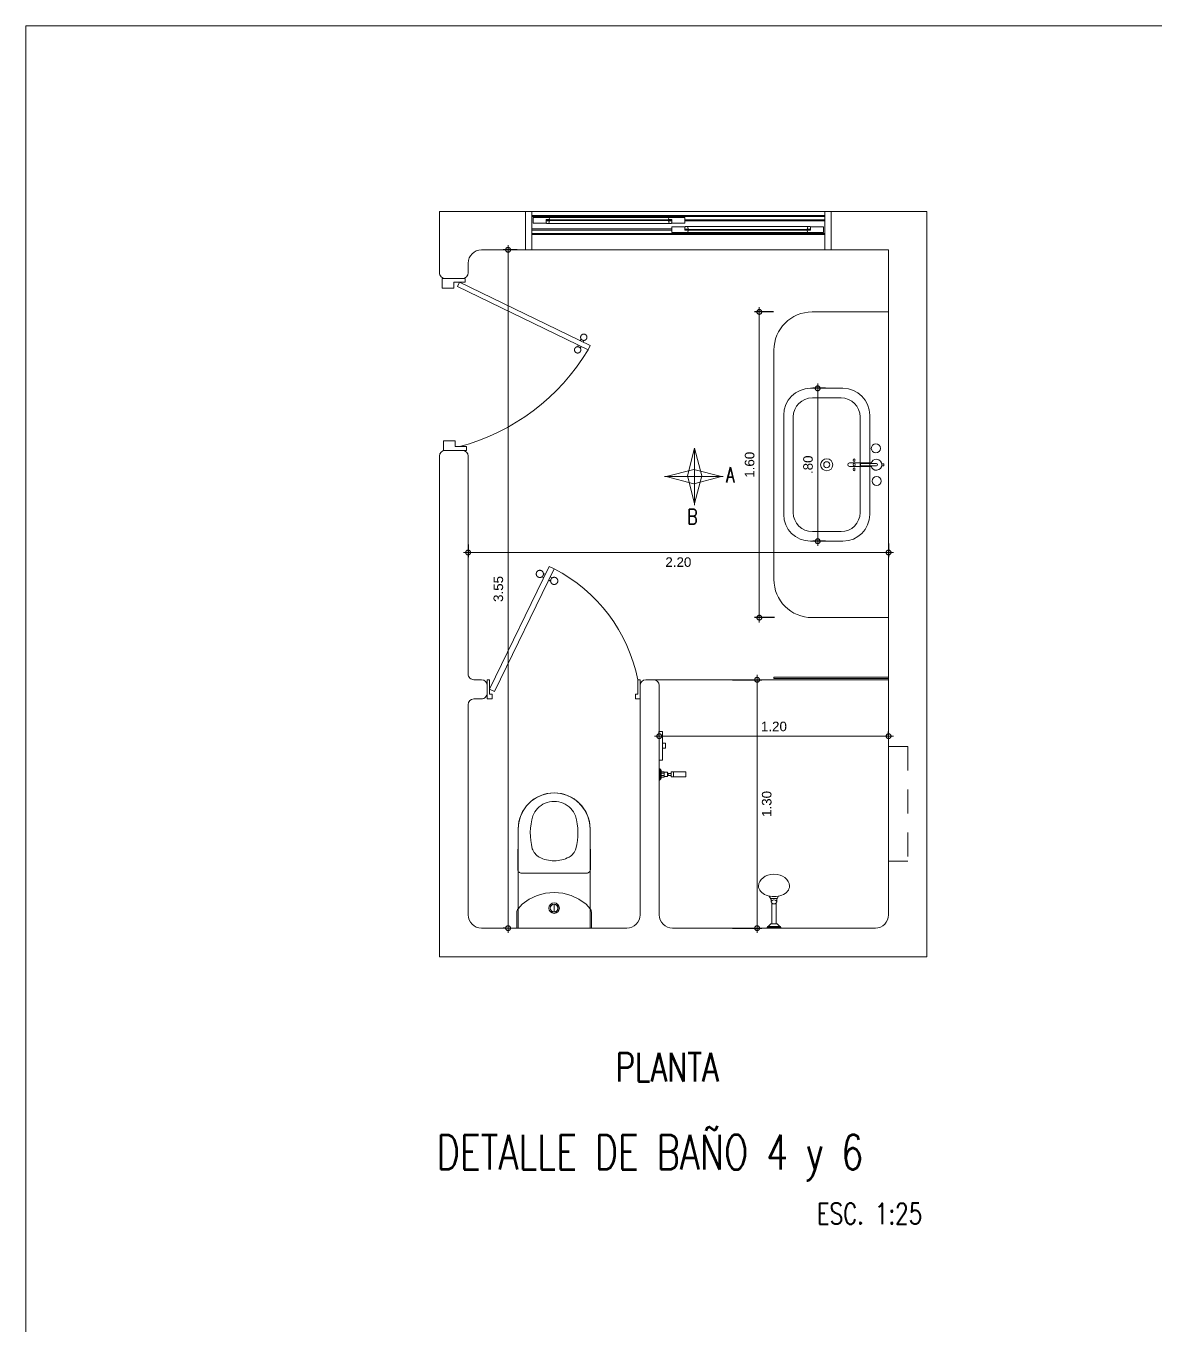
# Model space of a CAD drawing. Header units: metres. Extents: x 113 to 2416, y -346 to 476.
# Drawn here: x 306.9 to 312.8, y -159.71 to -152.91 of the extents above; entities that cross this region are included whole.
import ezdxf

# ---------------------------------------------------------------- set-up
doc = ezdxf.new("R2010")
doc.units = ezdxf.units.M
doc.header["$PDMODE"] = 34
for name, pattern in [('0', [0]), ('CONTINU', [0]), ('HIDDEN2', [0.1875, 0.125, -0.0625])]:
    doc.linetypes.add(name, pattern=pattern)
doc.layers.get('0').update_dxf_attribs({"color": 250, "linetype": '0', "lineweight": 20})
doc.layers.get('Defpoints').update_dxf_attribs({"color": 6})
for name, color, linetype, lineweight in [('A-DOOR', 35, 'Continuous', 5), ('A-WALL', 250, 'Continuous', 20), ('baños', 140, 'Continuous', 0), ('cristales', 131, 'Continuous', 0), ('DIMENSIONES', 5, 'Continuous', 5), ('muros bajitos', 252, 'Continuous', 5), ('textos', 7, 'Continuous', 0)]:
    doc.layers.add(name, color=color, linetype=linetype, lineweight=lineweight)
doc.styles.add('Arch-Dim', font='romans.shx', dxfattribs={"width": 0.75})
doc.styles.add('ESC25-2mm', font='arial.ttf', dxfattribs={"height": 0.05})
doc.styles.get("Standard").update_dxf_attribs({"font": 'arial.ttf', "height": 0.1875})
doc.dimstyles.new('DIMS25', dxfattribs={"dimtxt": 0.05, "dimasz": 0.05, "dimexe": 0.025, "dimexo": 0.025, "dimgap": 0.025, "dimtad": 2, "dimzin": 4, "dimdsep": 46, "dimtxsty": 'ESC25-2mm', "dimblk": 'DOTSMALL', "dimcen": 0.025, "dimdle": 0.025, "dimclrd": 256, "dimclre": 256, "dimclrt": 1, "dimadec": 0, "dimazin": 0, "dimtfac": 1, "dimtix": 1, "dimtmove": 2, "dimatfit": 3, "dimfxl": 1, "dimtolj": 1, "dimtzin": 0, "dimlwd": -1, "dimarcsym": 0})

# ---------------------------------------------------------------- blocks, each defined once
blk = doc.blocks.new('P90')
at = {"layer": 'A-DOOR'}
for p, q in [((-0.0476, -0.8576), (0.6364, -0.5264)), ((0.5843, -0.5517), (0.58, -0.5427)), ((0.5992, -0.5445), (0.5949, -0.5355)), ((0.6473, -0.5489), (0.6364, -0.5264)), ((-0.0368, -0.88), (0.6473, -0.5489)), ((0.5952, -0.5741), (0.5995, -0.5831)), ((0.6101, -0.5669), (0.6144, -0.5759)), ((-0.0368, -0.88), (-0.0476, -0.8576))]:
    blk.add_line(p, q, dxfattribs=at)
for points in [[(-0.06, -0.02), (-0.06, -0.05), (-0.12, -0.05), (-0.12, 0), (0, 0), (0, -0.02)], [(-0.0668, -0.88), (-0.0668, -0.85), (-0.1268, -0.85), (-0.1268, -0.9), (-0.0068, -0.9), (-0.0068, -0.88)]]:
    blk.add_lwpolyline(points, close=True, dxfattribs=at)
blk.add_arc((-0.3259, -1.105), 1.1228, 31.0139, 75.07969, dxfattribs=at)
for points in [[(0.5812, -0.5096), (0.5857, -0.5096), (0.5933, -0.5141), (0.5977, -0.5218), (0.5977, -0.5306), (0.5933, -0.5383), (0.5856, -0.5427), (0.5767, -0.5427), (0.5691, -0.5383), (0.5647, -0.5306), (0.5647, -0.5217), (0.5691, -0.514), (0.5768, -0.5096), (0.5812, -0.5096)], [(0.6133, -0.5758), (0.6177, -0.5758), (0.6254, -0.5803), (0.6298, -0.5879), (0.6298, -0.5968), (0.6253, -0.6045), (0.6176, -0.6089), (0.6088, -0.6089), (0.6011, -0.6044), (0.5967, -0.5967), (0.5967, -0.5879), (0.6011, -0.5802), (0.6088, -0.5758), (0.6133, -0.5758)]]:
    blk.add_open_spline(points, degree=2, dxfattribs=at)
blk = doc.blocks.new('A$C432191ae')
at = {"layer": 'A-DOOR'}
for p, q in [((0, 0.2), (1.6, 0.2)), ((0, 0.2), (0, 0)), ((0.034, 0), (0.034, 0.2)), ((0.034, 0.18), (1.566, 0.18)), ((0.04, 0.1675), (0.0415, 0.169)), ((0.04, 0.1405), (0.04, 0.1675)), ((0.0415, 0.139), (0.04, 0.1405)), ((0.0415, 0.169), (0.1221, 0.169)), ((0.1065, 0.139), (0.0415, 0.139)), ((0.108, 0.1405), (0.1065, 0.139)), ((0.1255, 0.158), (0.108, 0.158)), ((0.108, 0.158), (0.108, 0.1405)), ((0.108, 0.155), (0.113, 0.155)), ((0.108, 0.155), (0.113, 0.155)), ((0.113, 0.157), (0.119, 0.153)), ((0.113, 0.153), (0.119, 0.157)), ((0.7528, 0.138), (0.1212, 0.138)), ((0.1221, 0.169), (0.124, 0.1675)), ((0.1221, 0.169), (0.7519, 0.169)), ((0.124, 0.1675), (0.126, 0.1595)), ((0.126, 0.1585), (0.1255, 0.158)), ((0.126, 0.1595), (0.126, 0.1585)), ((0.75, 0.1675), (0.748, 0.1595)), ((0.748, 0.1595), (0.748, 0.1585)), ((0.748, 0.1585), (0.7485, 0.158)), ((0.7485, 0.158), (0.766, 0.158)), ((0.7519, 0.169), (0.75, 0.1675)), ((0.8325, 0.169), (0.7519, 0.169)), ((0.761, 0.157), (0.755, 0.153)), ((0.761, 0.153), (0.755, 0.157)), ((0.766, 0.155), (0.761, 0.155)), ((0.766, 0.155), (0.761, 0.155)), ((0.766, 0.158), (0.766, 0.1405)), ((0.766, 0.1405), (0.7675, 0.139)), ((0.7675, 0.139), (0.8325, 0.139)), ((0.834, 0.1675), (0.8325, 0.169)), ((0.834, 0.1405), (0.8325, 0.139)), ((0.834, 0.1405), (0.834, 0.1675)), ((1.566, 0), (1.566, 0.2)), ((1.6, 0.2), (1.6, 0)), ((0.034, 0.08), (1.566, 0.08)), ((0.7675, 0.121), (0.766, 0.1195)), ((0.766, 0.1195), (0.766, 0.0925)), ((0.766, 0.0925), (0.7675, 0.091)), ((0.8325, 0.121), (0.7675, 0.121)), ((0.7675, 0.091), (0.8481, 0.091)), ((0.834, 0.1195), (0.8325, 0.121)), ((0.834, 0.102), (0.834, 0.1195)), ((0.834, 0.105), (0.839, 0.105)), ((0.834, 0.105), (0.839, 0.105)), ((0.8515, 0.102), (0.834, 0.102)), ((0.839, 0.103), (0.845, 0.107)), ((0.839, 0.107), (0.845, 0.103)), ((0.8472, 0.122), (1.4788, 0.122)), ((0.8481, 0.091), (0.85, 0.0925)), ((1.4779, 0.091), (0.8481, 0.091)), ((0.85, 0.0925), (0.852, 0.1005)), ((0.852, 0.1015), (0.8515, 0.102)), ((0.852, 0.1005), (0.852, 0.1015)), ((1.474, 0.1015), (1.4745, 0.102)), ((1.474, 0.1005), (1.474, 0.1015)), ((1.476, 0.0925), (1.474, 0.1005)), ((1.4745, 0.102), (1.492, 0.102)), ((1.4779, 0.091), (1.476, 0.0925)), ((1.5585, 0.091), (1.4779, 0.091)), ((1.487, 0.103), (1.481, 0.107)), ((1.487, 0.107), (1.481, 0.103)), ((1.492, 0.105), (1.487, 0.105)), ((1.492, 0.105), (1.487, 0.105)), ((1.492, 0.1195), (1.4935, 0.121)), ((1.492, 0.102), (1.492, 0.1195)), ((1.4935, 0.121), (1.5585, 0.121)), ((1.5585, 0.121), (1.56, 0.1195)), ((1.56, 0.0925), (1.5585, 0.091)), ((1.56, 0.1195), (1.56, 0.0925)), ((0, 0), (1.6, 0))]:
    blk.add_line(p, q, dxfattribs=at)
at = {"layer": 'A-DOOR', "color": 8}
for p, q in [((0.034, 0.174), (1.566, 0.174)), ((1.566, 0.157), (0.834, 0.157)), ((1.566, 0.151), (0.834, 0.151)), ((0.766, 0.109), (0.034, 0.109)), ((0.766, 0.103), (0.034, 0.103)), ((0.034, 0.086), (1.566, 0.086))]:
    blk.add_line(p, q, dxfattribs=at)
at = {"layer": 'A-DOOR'}
for points in [[(0.108, 0.155), (0.113, 0.155), (0.113, 0.155), (0.108, 0.155)], [(0.113, 0.157), (0.119, 0.157), (0.119, 0.153), (0.113, 0.153)], [(0.113, 0.157), (0.761, 0.157), (0.761, 0.153), (0.113, 0.153)], [(0.1255, 0.158), (0.1135, 0.158), (0.1135, 0.157), (0.1255, 0.157)], [(0.1255, 0.153), (0.1135, 0.153), (0.1135, 0.152), (0.1255, 0.152)], [(0.119, 0.157), (0.124, 0.157), (0.124, 0.153), (0.119, 0.153)], [(0.7485, 0.158), (0.7605, 0.158), (0.7605, 0.157), (0.7485, 0.157)], [(0.7485, 0.153), (0.7605, 0.153), (0.7605, 0.152), (0.7485, 0.152)], [(0.755, 0.157), (0.75, 0.157), (0.75, 0.153), (0.755, 0.153)], [(0.761, 0.157), (0.755, 0.157), (0.755, 0.153), (0.761, 0.153)], [(0.766, 0.155), (0.761, 0.155), (0.761, 0.155), (0.766, 0.155)], [(0.834, 0.105), (0.839, 0.105), (0.839, 0.105), (0.834, 0.105)], [(1.487, 0.103), (0.839, 0.103), (0.839, 0.107), (1.487, 0.107)], [(0.839, 0.103), (0.845, 0.103), (0.845, 0.107), (0.839, 0.107)], [(0.8515, 0.107), (0.8395, 0.107), (0.8395, 0.108), (0.8515, 0.108)], [(0.8515, 0.102), (0.8395, 0.102), (0.8395, 0.103), (0.8515, 0.103)], [(0.845, 0.103), (0.85, 0.103), (0.85, 0.107), (0.845, 0.107)], [(1.4745, 0.107), (1.4865, 0.107), (1.4865, 0.108), (1.4745, 0.108)], [(1.4745, 0.102), (1.4865, 0.102), (1.4865, 0.103), (1.4745, 0.103)], [(1.481, 0.103), (1.476, 0.103), (1.476, 0.107), (1.481, 0.107)], [(1.487, 0.103), (1.481, 0.103), (1.481, 0.107), (1.487, 0.107)], [(1.492, 0.105), (1.487, 0.105), (1.487, 0.105), (1.492, 0.105)]]:
    blk.add_lwpolyline(points, close=True, dxfattribs=at)
for points in [[(0.1101, 0.1395, 0.341999), (0.1082, 0.141), (0.108, 0.1413), (0.108, 0.151), (0.109, 0.152), (0.126, 0.152), (0.126, 0.1515), (0.1227, 0.1391, -0.339454), (0.1212, 0.138), (0.1121, 0.138, -0.341999)], [(0.7639, 0.1395, -0.341999), (0.7658, 0.141), (0.766, 0.1413), (0.766, 0.151), (0.765, 0.152), (0.748, 0.152), (0.748, 0.1515), (0.7513, 0.1391, 0.339454), (0.7528, 0.138), (0.7619, 0.138, 0.341999)], [(0.8361, 0.1205, -0.341999), (0.8342, 0.119), (0.834, 0.1187), (0.834, 0.109), (0.835, 0.108), (0.852, 0.108), (0.852, 0.1085), (0.8487, 0.1209, 0.339454), (0.8472, 0.122), (0.8381, 0.122, 0.341999)], [(1.4899, 0.1205, 0.341999), (1.4918, 0.119), (1.492, 0.1187), (1.492, 0.109), (1.491, 0.108), (1.474, 0.108), (1.474, 0.1085), (1.4773, 0.1209, -0.339454), (1.4788, 0.122), (1.4879, 0.122, -0.341999)]]:
    blk.add_lwpolyline(points, format="xyb", close=True, dxfattribs=at)
at = {"layer": 'A-DOOR', "color": 7}
for points in [[(0.113, 0.153), (0.761, 0.153), (0.761, 0.157), (0.113, 0.157)], [(1.487, 0.107), (0.839, 0.107), (0.839, 0.103), (1.487, 0.103)]]:
    blk.add_lwpolyline(points, close=True, dxfattribs=at)
at = {"layer": 'cristales', "const_width": 0.004}
for points in [[(0.124, 0.155), (0.75, 0.155)], [(1.476, 0.105), (0.85, 0.105)]]:
    blk.add_lwpolyline(points, dxfattribs=at)
blk = doc.blocks.new('A$C3685e79b')
at = {"layer": 'A-DOOR'}
for p, q in [((0.0125, 0.05), (0.3248, 0.6926)), ((0.038, 0.0376), (0.3503, 0.6802)), ((0.3248, 0.6926), (0.3503, 0.6802)), ((0.296, 0.6333), (0.2858, 0.6383)), ((0.3042, 0.6503), (0.294, 0.6552)), ((0.3215, 0.621), (0.3317, 0.616)), ((0.3297, 0.6379), (0.3399, 0.6329)), ((0.038, 0.0376), (0.0125, 0.05))]:
    blk.add_line(p, q, dxfattribs=at)
for points in [[(0, 0), (0.025, 0), (0.025, 0.025), (0.0125, 0.025), (0.0125, 0.1), (0, 0.1), (0, 0)], [(0.8, 0), (0.775, 0), (0.775, 0.025), (0.7875, 0.025), (0.7875, 0.1), (0.8, 0.1), (0.8, 0)]]:
    blk.add_lwpolyline(points, dxfattribs=at)
blk.add_arc((-0.0309, -0.0619), 0.8343, 11.1901, 62.81264, dxfattribs=at)
for points in [[(0.294, 0.6539), (0.294, 0.659), (0.289, 0.6677), (0.2802, 0.6727), (0.2702, 0.6727), (0.2614, 0.6677), (0.2564, 0.6589), (0.2564, 0.6489), (0.2614, 0.6401), (0.2702, 0.6351), (0.2803, 0.6351), (0.289, 0.6401), (0.294, 0.6489), (0.294, 0.6539)], [(0.3693, 0.6173), (0.3693, 0.6224), (0.3642, 0.6311), (0.3555, 0.6361), (0.3454, 0.6361), (0.3367, 0.6311), (0.3316, 0.6224), (0.3317, 0.6123), (0.3367, 0.6035), (0.3454, 0.5985), (0.3555, 0.5985), (0.3643, 0.6036), (0.3693, 0.6123), (0.3693, 0.6173)]]:
    blk.add_open_spline(points, degree=2, dxfattribs=at)
blk = doc.blocks.new('Caroma_ToiletSuites')
at = {"layer": 'baños'}
for p, q in [((-94, 682.8), (-120.8, 664)), ((-64.3, 696.7), (-94, 682.8)), ((-32.6, 705.1), (-64.3, 696.7)), ((0, 708), (-32.6, 705.1)), ((32.6, 705.1), (0, 708)), ((64.3, 696.7), (32.6, 705.1)), ((94, 682.8), (64.3, 696.7)), ((120.8, 664), (94, 682.8)), ((-162.8, 614), (-176.7, 584.3)), ((-144, 640.8), (-162.8, 614)), ((-120.8, 664), (-144, 640.8)), ((144, 640.8), (120.8, 664)), ((162.8, 614), (144, 640.8)), ((176.7, 584.3), (162.8, 614)), ((-185.1, 552.6), (-188, 520)), ((-176.7, 584.3), (-185.1, 552.6)), ((185.1, 552.6), (176.7, 584.3)), ((188, 520), (185.1, 552.6)), ((-188, 520), (-190.5, 308)), ((-188, 0), (-188, 520)), ((188, 520), (188, 0)), ((190.5, 308), (188, 520)), ((-190.5, 308), (-190.2, 304.5)), ((-190.2, 304.5), (-189.3, 301.2)), ((-189.3, 301.2), (-187.8, 298)), ((-187.8, 298), (-185.8, 295.1)), ((-185.8, 295.1), (-183.4, 292.7)), ((-183.4, 292.7), (-180.5, 290.7)), ((-180.5, 290.7), (-177.3, 289.2)), ((-177.3, 289.2), (-174, 288.3)), ((-174, 288.3), (-170.5, 288)), ((-170.5, 288), (170.5, 288)), ((170.5, 288), (174, 288.3)), ((174, 288.3), (177.3, 289.2)), ((177.3, 289.2), (180.5, 290.7)), ((180.5, 290.7), (183.4, 292.7)), ((183.4, 292.7), (185.8, 295.1)), ((185.8, 295.1), (187.8, 298)), ((187.8, 298), (189.3, 301.2)), ((189.3, 301.2), (190.2, 304.5)), ((190.2, 304.5), (190.5, 308)), ((-130, 152.2), (-167.1, 126.2)), ((-88.9, 171.3), (-130, 152.2)), ((-45.1, 183.1), (-88.9, 171.3)), ((0, 187), (-45.1, 183.1)), ((45.1, 183.1), (0, 187)), ((88.9, 171.3), (45.1, 183.1)), ((130, 152.2), (88.9, 171.3)), ((167.1, 126.2), (130, 152.2)), ((-194.6, 88.2), (-195, 83.5)), ((-195, 83.5), (-195, 0)), ((-193.4, 92.7), (-194.6, 88.2)), ((-191.4, 97), (-193.4, 92.7)), ((-188.7, 100.9), (-191.4, 97)), ((-167.1, 126.2), (-188.7, 100.9)), ((0, 85), (0, 125)), ((188.7, 100.9), (167.1, 126.2)), ((191.4, 97), (188.7, 100.9)), ((193.4, 92.7), (191.4, 97)), ((194.6, 88.2), (193.4, 92.7)), ((195, 83.5), (194.6, 88.2)), ((195, 0), (195, 83.5)), ((-195, 0), (195, 0)), ((188, 0), (-188, 0))]:
    blk.add_line(p, q, dxfattribs=at)
for centre, radius, start, end in [((0, 520), 188, 0, 180), ((-18.8, 556.1), 97.6, 134.33725, 160.9897), ((-2.7, 547.4), 115.2, 88.65652, 137.04039), ((2.7, 547.4), 115.2, 42.9609, 91.34146), ((18.8, 556.1), 97.6, 19.00998, 45.66427), ((183, 496.7), 307.9, 162.77131, 195.21432), ((-183, 496.7), 307.9, 344.7852, 17.22859), ((-36.1, 442.4), 82.4, 198.76304, 239.35819), ((36.1, 442.4), 82.4, 300.64117, 341.23514), ((2.9, 529.9), 177.9, 242.91598, 269.06591), ((-2.9, 529.9), 177.9, 270.93391, 297.08355), ((0, 105), 27.5, 0, 180), ((0, 105), 27.5, 180, 0), ((0, 105), 21, 0, 180), ((0, 105), 21, 180, 0), ((0, 105), 20, 0, 180), ((0, 105), 20, 180, 0)]:
    blk.add_arc(centre, radius, start, end, dxfattribs=at)
blk = doc.blocks.new('_DotSmall')
at = {"color": 0, "linetype": 'ByBlock', "lineweight": 13, "const_width": 0.5}
blk.add_lwpolyline([(-0.0625, 0, 1), (0.0625, 0, 1)], format="xyb", close=True, dxfattribs=at)
blk = doc.blocks.new('*D412')
at = {"layer": 'Defpoints', "color": 0, "transparency": 16777216}
for p in [(309.4906, -154.0811), (309.4187, -157.6311), (309.4272, -157.6311)]:
    blk.add_point(p, dxfattribs=at)
at = {"layer": 'DIMENSIONES', "lineweight": -2, "transparency": 16777216}
for p, q in [((309.4656, -154.0811), (309.3937, -154.0811)), ((309.4022, -157.6311), (309.3937, -157.6311))]:
    blk.add_line(p, q, dxfattribs=at)
at = {"layer": 'DIMENSIONES', "transparency": 16777216}
blk.add_line((309.4187, -154.0561), (309.4187, -157.6561), dxfattribs=at)
at = {"layer": 'DIMENSIONES', "transparency": 16777216, "xscale": 0.05, "yscale": 0.05, "zscale": 0.05}
for p, rotation in [((309.4187, -154.0811), 90), ((309.4187, -157.6311), 270)]:
    blk.add_blockref('_DotSmall', p, dxfattribs=dict(at, rotation=rotation))
at = {"layer": 'DIMENSIONES', "color": 5, "lineweight": 13, "transparency": 16777216, "insert": (309.3681, -155.8561), "char_height": 0.05, "attachment_point": 5, "rotation": 90, "style": 'ESC25-2mm'}
blk.add_mtext('\\A1;3.55', dxfattribs=at)
blk = doc.blocks.new('*D413')
at = {"layer": 'Defpoints', "color": 0, "transparency": 16777216}
for p in [(310.5689, -156.3311), (310.5689, -157.6311), (310.7218, -157.6311)]:
    blk.add_point(p, dxfattribs=at)
at = {"layer": 'DIMENSIONES', "lineweight": -2, "transparency": 16777216}
for p, q in [((310.5939, -156.3311), (310.7468, -156.3311)), ((310.5939, -157.6311), (310.7468, -157.6311))]:
    blk.add_line(p, q, dxfattribs=at)
at = {"layer": 'DIMENSIONES', "transparency": 16777216}
blk.add_line((310.7218, -156.3061), (310.7218, -157.6561), dxfattribs=at)
at = {"layer": 'DIMENSIONES', "transparency": 16777216, "xscale": 0.05, "yscale": 0.05, "zscale": 0.05}
for p, rotation in [((310.7218, -156.3311), 90), ((310.7218, -157.6311), 270)]:
    blk.add_blockref('_DotSmall', p, dxfattribs=dict(at, rotation=rotation))
at = {"layer": 'DIMENSIONES', "color": 5, "lineweight": 13, "transparency": 16777216, "insert": (310.7723, -156.9811), "char_height": 0.05, "attachment_point": 5, "rotation": 90, "style": 'ESC25-2mm'}
blk.add_mtext('\\A1;1.30', dxfattribs=at)
blk = doc.blocks.new('*D414')
at = {"layer": 'Defpoints', "color": 0, "transparency": 16777216}
for p in [(311.4098, -156.6265), (310.2098, -156.6532), (311.4098, -156.6532)]:
    blk.add_point(p, dxfattribs=at)
at = {"layer": 'DIMENSIONES', "transparency": 16777216}
blk.add_line((310.1848, -156.6265), (311.4348, -156.6265), dxfattribs=at)
at = {"layer": 'DIMENSIONES', "lineweight": -2, "transparency": 16777216}
for p, q in [((310.2098, -156.6282), (310.2098, -156.6015)), ((311.4098, -156.6282), (311.4098, -156.6015))]:
    blk.add_line(p, q, dxfattribs=at)
at = {"layer": 'DIMENSIONES', "transparency": 16777216, "xscale": 0.05, "yscale": 0.05, "zscale": 0.05, "rotation": 180}
blk.add_blockref('_DotSmall', (310.2098, -156.6265), dxfattribs=at)
at = {"layer": 'DIMENSIONES', "transparency": 16777216, "xscale": 0.05, "yscale": 0.05, "zscale": 0.05}
blk.add_blockref('_DotSmall', (311.4098, -156.6265), dxfattribs=at)
at = {"layer": 'DIMENSIONES', "color": 5, "lineweight": 13, "transparency": 16777216, "insert": (310.8098, -156.5759), "char_height": 0.05, "attachment_point": 5, "style": 'ESC25-2mm'}
blk.add_mtext('\\A1;1.20', dxfattribs=at)
blk = doc.blocks.new('*D415')
at = {"layer": 'Defpoints', "color": 0, "transparency": 16777216}
for p in [(309.2098, -155.5977), (311.4098, -155.5928), (311.4098, -155.6653)]:
    blk.add_point(p, dxfattribs=at)
at = {"layer": 'DIMENSIONES', "transparency": 16777216}
blk.add_line((309.1848, -155.6653), (311.4348, -155.6653), dxfattribs=at)
at = {"layer": 'DIMENSIONES', "lineweight": -2, "transparency": 16777216}
for p, q in [((309.2098, -155.6227), (309.2098, -155.6903)), ((311.4098, -155.6178), (311.4098, -155.6903))]:
    blk.add_line(p, q, dxfattribs=at)
at = {"layer": 'DIMENSIONES', "transparency": 16777216, "xscale": 0.05, "yscale": 0.05, "zscale": 0.05, "rotation": 180}
blk.add_blockref('_DotSmall', (309.2098, -155.6653), dxfattribs=at)
at = {"layer": 'DIMENSIONES', "transparency": 16777216, "xscale": 0.05, "yscale": 0.05, "zscale": 0.05}
blk.add_blockref('_DotSmall', (311.4098, -155.6653), dxfattribs=at)
at = {"layer": 'DIMENSIONES', "color": 5, "lineweight": 13, "transparency": 16777216, "insert": (310.3098, -155.7158), "char_height": 0.05, "attachment_point": 5, "style": 'ESC25-2mm'}
blk.add_mtext('\\A1;2.20', dxfattribs=at)
blk = doc.blocks.new('A$C0ed3e1a4')
at = {"layer": 'baños'}
for p, q in [((0.0645, 0.0432), (0.0645, 0.0157)), ((0.0941, 0.0346), (0.0772, 0.0346)), ((0.0941, 0.0243), (0.0772, 0.0243)), ((0.0968, 0.0175), (0.0968, 0.0413)), ((0.0968, 0.0413), (0.1137, 0.0413)), ((0.0968, 0.0175), (0.1137, 0.0175)), ((0.1137, 0.0413), (0.1137, 0.0294)), ((0.1137, 0.0354), (0.1294, 0.0354)), ((0.1137, 0.0175), (0.1137, 0.0294)), ((0.1137, 0.0235), (0.1294, 0.0235)), ((0.1294, 0.0435), (0.1148, 0.0435)), ((0.1294, 0.0154), (0.1148, 0.0154)), ((0.1294, 0.051), (0.1294, 0.0295)), ((0.1294, 0.008), (0.1294, 0.0295)), ((0.1356, 0.0022), (0.1356, 0.0568)), ((0.1396, 0.059), (0.1368, 0.059)), ((0.1396, 0), (0.1368, 0)), ((0.1396, 0.059), (0.1396, 0))]:
    blk.add_line(p, q, dxfattribs=at)
blk.add_lwpolyline([(0.0772, 0.0432), (0, 0.0432), (0, 0.0157), (0.0772, 0.0157)], close=True, dxfattribs=at)
for centre, radius, start, end in [((0.1027, 0.0294), 0.01, 125.7762, 234.2238), ((0.1193, 0.0397), 0.00586, 140.07929, 164.09241), ((0.1193, 0.0191), 0.00586, 195.90759, 219.92071), ((0.1416, 0.0445), 0.0138, 115.78965, 151.65642), ((0.1416, 0.0145), 0.0138, 208.34358, 244.21035), ((0.138, 0.0569), 0.00241, 117.91788, 181.97177), ((0.138, 0.0021), 0.00241, 178.02823, 242.08212)]:
    blk.add_arc(centre, radius, start, end, dxfattribs=at)
blk = doc.blocks.new('*D420')
at = {"layer": 'Defpoints', "color": 0, "transparency": 16777216}
for p in [(310.8327, -154.4061), (310.7334, -156.0061), (310.8372, -156.0061, 0)]:
    blk.add_point(p, dxfattribs=at)
at = {"layer": 'DIMENSIONES', "transparency": 16777216}
blk.add_line((310.7334, -154.3811), (310.7334, -156.0311), dxfattribs=at)
at = {"layer": 'DIMENSIONES', "lineweight": -2, "transparency": 16777216}
for p, q in [((310.8077, -154.4061), (310.7084, -154.4061)), ((310.8122, -156.0061), (310.7084, -156.0061))]:
    blk.add_line(p, q, dxfattribs=at)
at = {"layer": 'DIMENSIONES', "transparency": 16777216, "xscale": 0.05, "yscale": 0.05, "zscale": 0.05}
for p, rotation in [((310.7334, -154.4061), 90), ((310.7334, -156.0061), 270)]:
    blk.add_blockref('_DotSmall', p, dxfattribs=dict(at, rotation=rotation))
at = {"layer": 'DIMENSIONES', "color": 5, "lineweight": 13, "transparency": 16777216, "insert": (310.6828, -155.2061), "char_height": 0.05, "attachment_point": 5, "rotation": 90, "style": 'ESC25-2mm'}
blk.add_mtext('\\A1;1.60', dxfattribs=at)
blk = doc.blocks.new('*D421')
at = {"layer": 'Defpoints', "color": 0, "transparency": 16777216}
for p in [(311.1051, -154.8061), (311.0388, -155.6061), (311.1051, -155.6061)]:
    blk.add_point(p, dxfattribs=at)
at = {"layer": 'DIMENSIONES', "transparency": 16777216}
blk.add_line((311.0388, -154.7811), (311.0388, -155.6311), dxfattribs=at)
at = {"layer": 'DIMENSIONES', "lineweight": -2, "transparency": 16777216}
for p, q in [((311.0801, -154.8061), (311.0138, -154.8061)), ((311.0801, -155.6061), (311.0138, -155.6061))]:
    blk.add_line(p, q, dxfattribs=at)
at = {"layer": 'DIMENSIONES', "transparency": 16777216, "xscale": 0.05, "yscale": 0.05, "zscale": 0.05}
for p, rotation in [((311.0388, -154.8061), 90), ((311.0388, -155.6061), 270)]:
    blk.add_blockref('_DotSmall', p, dxfattribs=dict(at, rotation=rotation))
at = {"layer": 'DIMENSIONES', "color": 5, "lineweight": 13, "transparency": 16777216, "insert": (310.9883, -155.2061), "char_height": 0.05, "attachment_point": 5, "rotation": 90, "style": 'ESC25-2mm'}
blk.add_mtext('\\A1;.80', dxfattribs=at)
blk = doc.blocks.new('A$C013342c3')
at = {"layer": 'baños', "linetype": 'Continuous'}
for p, q in [((0.1327, 0.0959, -0.0887), (0.1145, 0.106, -0.1376)), ((0.1447, 0.0959, -0.0497), (0.127, 0.0959, -0.0497)), ((0.127, 0.0959, -0.0497), (0.127, 0.0667, -0.0497)), ((0.2591, 0.0932, -0.0114), (0.1506, 0.0931, -0.0549)), ((0.2591, 0.0693, -0.0114), (0.1506, 0.0694, -0.0549)), ((0.2592, 0.0984, -1.0732), (0.2591, 0.0932, -0.0114)), ((0.2591, 0.0932, -0.0114), (0.2591, 0.0693, -0.0113)), ((0.2592, 0.0642, -1.0732), (0.2591, 0.0693, -0.0114)), ((0.2731, 0.1112), (0.2592, 0.0984, -1.0732)), ((0.2775, 0.1152), (0.2731, 0.1152)), ((0.2731, 0.1152), (0.2731, 0.1112)), ((0.2731, 0.0513), (0.2731, 0.1112)), ((0.2821, 0.1176), (0.2775, 0.1176)), ((0.2775, 0.1176), (0.2775, 0.1152)), ((0.2775, 0.1152), (0.2775, 0.0473)), ((0.2821, 0.1163), (0.2821, 0.1176)), ((0.2821, 0.0462), (0.2821, 0.1163)), ((0.1305, 0.0667, -0.0849), (0.1145, 0.0578, -0.1376)), ((0.127, 0.0667, -0.0497), (0.1446, 0.0667, -0.0497)), ((0.2731, 0.0513), (0.2592, 0.0642, -1.0732)), ((0.2731, 0.0473), (0.2731, 0.0513)), ((0.2775, 0.0473), (0.2731, 0.0473)), ((0.2775, 0.0449), (0.2775, 0.0473)), ((0.2821, 0.0449), (0.2775, 0.0449)), ((0.2821, 0.0462), (0.2821, 0.0449))]:
    blk.add_line(p, q, dxfattribs=at)
for ratio, start_param, end_param in [(0.757088, 3.141593, 6.283185), (0.681889, 0, 3.141593)]:
    blk.add_ellipse((0.0615, 0.0812, -0.1376), major_axis=(-0.0002, -0.0812), ratio=ratio, start_param=start_param, end_param=end_param, dxfattribs=at)
blk.add_ellipse((0.1447, 0.0813, -0.0497), major_axis=(0, -0.0146), ratio=0.718224, dxfattribs=at)
blk = doc.blocks.new('A$C160d384d')
at = {"layer": 'baños'}
for p, q in [((0.2143, 0.8), (0.3843, 0.8)), ((0.2243, 0.75), (0.3743, 0.75)), ((0.0743, 0.14), (0.0743, 0.66)), ((0.1243, 0.15), (0.1243, 0.65)), ((0.4743, 0.65), (0.4743, 0.15)), ((0.5243, 0.66), (0.5243, 0.14)), ((0.3843, 0), (0.2143, 0)), ((0.3743, 0.05), (0.2243, 0.05))]:
    blk.add_line(p, q, dxfattribs=at)
at = {"layer": 'baños', "linetype": 'Continuous'}
for p, q in [((0.0661, 0.4101, 0), (0.1804, 0.4101, 0)), ((0.0005, 0.405, 0), (0, 0.4043, 0)), ((0, 0.4043, 0), (0, 0.3957, 0)), ((0, 0.3957, 0), (0.0005, 0.395, 0)), ((0.0114, 0.405, 0), (0.0005, 0.405, 0)), ((0.0005, 0.395, 0), (0.0114, 0.395, 0)), ((0.0395, 0.4062, 0), (0.0395, 0.4062, 0)), ((0.0395, 0.4062, 0), (0.1223, 0.4062, 0.0004)), ((0.0395, 0.3939, 0), (0.0395, 0.3939, 0)), ((0.1804, 0.39, 0), (0.0661, 0.39, 0)), ((0.1223, 0.4062, 0.0004), (0.1223, 0.3939, 0.0004))]:
    blk.add_line(p, q, dxfattribs=at)
at = {"layer": 'baños', "linetype": 'Continuous', "extrusion": (1.31781e-06, -1, -8.43443e-26)}
for p, q in [((0.1223, 0.3939, 0.0004), (0.0395, 0.3939, 0)), ((0.0395, 0.3939, 0), (0.1223, 0.3939, 0.0004))]:
    blk.add_line(p, q, dxfattribs=at)
at = {"layer": 'baños', "linetype": 'Continuous'}
for centre, radius in [((0.0422, 0.4857), 0.0237), ((0.2993, 0.4), 0.0317), ((0.2993, 0.4), 0.0159), ((0.0384, 0.3146), 0.0237)]:
    blk.add_circle(centre, radius, dxfattribs=at)
at = {"layer": 'baños'}
for centre, radius, start, end in [((0.2143, 0.66), 0.14, 90, 180), ((0.2243, 0.65), 0.1, 90, 180), ((0.3743, 0.65), 0.1, 0, 90), ((0.3843, 0.66), 0.14, 0, 90), ((0.2143, 0.14), 0.14, 180, 270), ((0.2243, 0.15), 0.1, 180, 270), ((0.3743, 0.15), 0.1, 270, 360), ((0.3843, 0.14), 0.14, 270, 0)]:
    blk.add_arc(centre, radius, start, end, dxfattribs=at)
at = {"layer": 'baños', "linetype": 'Continuous'}
for centre, radius, start, end in [((0.0395, 0.4), 0.0285, 12.564, 347.43156), ((0.1786, 0.4001, 0), 0.0101, 359.56446, 79.38936), ((0.0398, 0.3997, 0), 0.00653, 92.87142, 177.12872), ((0.0398, 0.4004, 0), 0.00653, 182.87143, 267.12873), ((0.1786, 0.4, 0), 0.0101, 280.61079, 0.43569)]:
    blk.add_arc(centre, radius, start, end, dxfattribs=at)
at = {"layer": 'baños', "linetype": 'Continuous', "extrusion": (3.61622e-27, 8.43443e-26, -1)}
for centre, major_axis, ratio in [((0.1558, 0.4), (0, -0.0085), 0.599546), ((0.1557, 0.424), (0.00005, -0.0075), 0.581577), ((0.1558, 0.376), (0.00005, -0.0075), 0.581577)]:
    blk.add_ellipse(centre, major_axis=major_axis, ratio=ratio, dxfattribs=at)
at = {"layer": 'baños', "linetype": 'Continuous', "flags": 8}
for tag, p in [('TRADENAME', (0.1887, 0.4, 0)), ('MODELNUMBER', (0.1887, 0.4, 0)), ('MATERIAL', (0.1888, 0.4, 0)), ('PRODUCT', (0.1888, 0.4, 0))]:
    blk.add_attdef(tag, p, '', height=0.0000254, rotation=270.00008, dxfattribs=at)
at = {"layer": 'baños', "linetype": 'Continuous'}
for tag, p in [('MATERIAL', (0.299, 0.3999)), ('PRODUCT', (0.299, 0.3999)), ('TRADENAME', (0.2991, 0.3999)), ('MODELNUMBER', (0.2991, 0.3999))]:
    blk.add_attdef(tag, p, '', height=0.0000254, rotation=90.00008, dxfattribs=at)

msp = doc.modelspace()

# ---------------------------------------------------------------- linework, layer by layer
at = {"layer": 'A-WALL'}
for p, q in [((309.5098, -154.0811), (309.5098, -153.8811)), ((311.1098, -154.0811), (311.1098, -153.8811)), ((311.1104, -153.8811), (311.6098, -153.8811)), ((311.6098, -153.8811), (311.6098, -157.7811)), ((309.2798, -154.0811), (309.5104, -154.0811)), ((311.1098, -154.0811), (311.4092, -154.0811)), ((311.4098, -154.0811), (311.4098, -156.5011)), ((309.2098, -154.1511), (309.2098, -154.2011)), ((309.1798, -155.1311), (309.0898, -155.1311)), ((309.0598, -157.7811), (309.0598, -155.1611)), ((309.2098, -155.1611), (309.2098, -156.3008)), ((309.2798, -156.3311), (309.2401, -156.3311)), ((310.1798, -156.3311), (310.1398, -156.3311)), ((309.3098, -156.3609), (309.3098, -156.4009)), ((310.1098, -156.3611), (310.1098, -157.5611)), ((310.2098, -156.3611), (310.2098, -157.5611)), ((309.2098, -156.4608), (309.2098, -157.5611)), ((309.2798, -156.4311), (309.2396, -156.4311)), ((311.4098, -156.5011), (311.4098, -157.5611)), ((310.0398, -157.6311), (309.2798, -157.6311)), ((311.3404, -157.6311), (310.2798, -157.6311)), ((309.0598, -157.7811), (311.6098, -157.7811))]:
    msp.add_line(p, q, dxfattribs=at)
at = {"layer": 'A-WALL', "linetype": 'HIDDEN2'}
for p, q in [((311.5098, -156.6811), (311.4098, -156.6811)), ((311.5098, -156.6811), (311.5098, -157.2811)), ((311.5098, -157.2811), (311.4098, -157.2811))]:
    msp.add_line(p, q, dxfattribs=at)
at = {"layer": 'A-WALL'}
msp.add_lwpolyline([(309.1798, -154.2311), (309.0898, -154.2311, -0.414214), (309.0598, -154.2011), (309.0598, -153.8811), (309.5104, -153.8811)], format="xyb", dxfattribs=at)
for centre, radius, start, end in [((309.2798, -154.1511), 0.07, 90, 180), ((309.1798, -154.2011), 0.03, 270, 0), ((309.0898, -155.1611), 0.03, 90, 180), ((309.1798, -155.1611), 0.03, 0, 90), ((309.2396, -156.3014), 0.0297, 179.77165, 271.0975), ((309.2798, -156.3611), 0.03, 0.39954, 89.99914), ((310.1398, -156.3611), 0.03, 90, 180), ((310.1798, -156.3611), 0.03, 0, 90), ((309.2798, -156.4011), 0.03, 270.00087, 0.39532), ((309.2405, -156.4618), 0.0307, 91.78749, 179.48385), ((309.2798, -157.5611), 0.07, 180, 270), ((310.0398, -157.5611), 0.07, 270, 0), ((310.2798, -157.5611), 0.07, 180, 270), ((311.3398, -157.5611), 0.07, 270, 360)]:
    msp.add_arc(centre, radius, start, end, dxfattribs=at)
at = {"layer": 'baños'}
for p, q in [((311.0098, -154.4061, 0), (311.4098, -154.4061, 0)), ((310.8098, -154.6061, 0), (310.8098, -155.8061, 0)), ((311.0098, -156.0061, 0), (311.4098, -156.0061, 0)), ((310.1798, -156.3311), (311.4098, -156.3311))]:
    msp.add_line(p, q, dxfattribs=at)
for points in [[(311.4098, -156.317), (310.8098, -156.317), (310.8098, -156.3248), (311.4098, -156.3248)], [(310.2098, -156.7514), (310.2272, -156.7514), (310.2272, -156.6014), (310.2098, -156.6014)], [(310.2272, -156.6898), (310.243, -156.6898), (310.243, -156.663), (310.2272, -156.663)]]:
    msp.add_lwpolyline(points, close=True, dxfattribs=at)
for centre, start, end in [((311.0098, -154.6061, 0), 90, 180), ((311.0098, -155.8061, 0), 180, 270)]:
    msp.add_arc(centre, 0.2, start, end, dxfattribs=at)
at = {"layer": 'Defpoints', "lineweight": 13}
msp.add_lwpolyline([(306.8964, -152.9098), (325.6624, -152.9098), (325.6624, -166.5062), (306.8964, -166.5062)], close=True, dxfattribs=at)
at = {"layer": 'muros bajitos'}
msp.add_line((309.2121, -153.8811), (311.1621, -153.8811), dxfattribs=at)
at = {"layer": 'textos', "lineweight": 13}
for p, q in [((310.3946, -155.1188), (310.3574, -155.2637)), ((310.3946, -155.1188), (310.3574, -155.2637)), ((310.3946, -155.1188), (310.4318, -155.2637)), ((310.3946, -155.1188), (310.3946, -155.4174)), ((310.3946, -155.1188), (310.4318, -155.2637)), ((310.535, -155.2681), (310.2364, -155.2681)), ((310.2453, -155.2681), (310.3902, -155.2309)), ((310.2453, -155.2681), (310.3902, -155.2309)), ((310.2453, -155.2681), (310.3902, -155.3053)), ((310.2453, -155.2681), (310.5439, -155.2681)), ((310.2453, -155.2681), (310.3902, -155.3053)), ((310.3946, -155.4085), (310.3574, -155.2637)), ((310.3946, -155.4085), (310.3574, -155.2637)), ((310.535, -155.2681), (310.3902, -155.2309)), ((310.535, -155.2681), (310.3902, -155.2309)), ((310.535, -155.2681), (310.3902, -155.3053)), ((310.535, -155.2681), (310.3902, -155.3053)), ((310.3946, -155.4085), (310.4318, -155.2637)), ((310.3946, -155.4085), (310.4318, -155.2637))]:
    msp.add_line(p, q, dxfattribs=at)

# ---------------------------------------------------------------- block references
at = {"color": 1}
for name, p in [('A$C432191ae', (309.5098, -154.0811)), ('A$C3685e79b', (309.3098, -156.4311))]:
    msp.add_blockref(name, p, dxfattribs=at)
ref = msp.add_blockref('A$C160d384d', (311.3853, -155.606), dxfattribs=dict(at, xscale=-1))
ref.add_attrib('MATERIAL', 'VITREOUS CHINA', (311.0863, -155.2058), dxfattribs={"layer": 'baños', "linetype": 'Continuous', "height": 0.0000254, "rotation": 269.99992})
ref.add_attrib('PRODUCT', 'BATHROOM SINK', (311.0862, -155.2058), dxfattribs={"layer": 'baños', "linetype": 'Continuous', "height": 0.0000254, "rotation": 269.99992})
ref.add_attrib('TRADENAME', 'VOX', (311.0862, -155.2061), dxfattribs={"layer": 'baños', "linetype": 'Continuous', "height": 0.0000254, "rotation": 269.99992})
ref.add_attrib('MODELNUMBER', 'K-5373', (311.0861, -155.206), dxfattribs={"layer": 'baños', "linetype": 'Continuous', "height": 0.0000254, "rotation": 269.99992})
ref.add_attrib('MATERIAL', 'BRASS', (311.1965, -155.2061, 0), dxfattribs={"layer": 'baños', "linetype": 'Continuous', "height": 0.0000254, "rotation": 89.99992})
ref.add_attrib('PRODUCT', 'FAUCETS', (311.1965, -155.2061, 0), dxfattribs={"layer": 'baños', "linetype": 'Continuous', "height": 0.0000254, "rotation": 89.99992})
ref.add_attrib('TRADENAME', 'PURIST', (311.1965, -155.2061, 0), dxfattribs={"layer": 'baños', "linetype": 'Continuous', "height": 0.0000254, "rotation": 89.99992})
ref.add_attrib('MODELNUMBER', 'K-14404-4A', (311.1966, -155.2061, 0), dxfattribs={"layer": 'baños', "linetype": 'Continuous', "height": 0.0000254, "rotation": 89.99992})
at = {"layer": 'A-DOOR', "xscale": -1, "rotation": 180}
msp.add_blockref('P90', (309.2016, -155.1311), dxfattribs=at)
at = {"layer": 'baños', "rotation": 180}
msp.add_blockref('A$C0ed3e1a4', (310.3494, -156.7969), dxfattribs=at)
at = {"layer": 'baños', "xscale": -0.000999999934791, "yscale": 0.000999999934791}
msp.add_blockref('Caroma_ToiletSuites', (309.6598, -157.6311), dxfattribs=at)
at = {"layer": 'baños', "linetype": 'CONTINU', "xscale": -1, "rotation": 90}
msp.add_blockref('A$C013342c3', (310.8914, -157.349), dxfattribs=at)

# ---------------------------------------------------------------- texts
at = {"layer": 'textos', "lineweight": 13, "char_height": 0.08, "width": 1.189165, "attachment_point": 3, "style": 'Arch-Dim'}
for s, insert in [('\\pxt5.9124,29;A', (310.6049, -155.2183)), ('\\pxt5.9124,29;B', (310.4108, -155.4378))]:
    msp.add_mtext(s, dxfattribs=dict(at, insert=insert))
at = {"layer": 'textos', "lineweight": 13, "attachment_point": 1, "style": 'Arch-Dim'}
for s, insert, char_height in [('PLANTA', (309.9806, -158.283), 0.15), ('DETALLE DE BAÑO 4 y 6', (309.0443, -158.7134), 0.18), ('ESC. 1:25', (311.0338, -159.0697), 0.11)]:
    msp.add_mtext_dynamic_manual_height_columns(s, width=26.65337, gutter_width=15, heights=[0], dxfattribs=dict(at, insert=insert, char_height=char_height))

# ---------------------------------------------------------------- dimensions: what is measured, and where the dimension line sits
at = {"layer": 'DIMENSIONES', "lineweight": 13}
for base, p1, p2, picture, middle in [((309.4187, -157.6311), (309.4906, -154.0811), (309.4272, -157.6311), '*D412', (309.3681, -155.8561)), ((310.7334, -156.0061), (310.8327, -154.4061), (310.8372, -156.0061, 0), '*D420', (310.6828, -155.2061)), ((311.0388, -155.6061), (311.1051, -154.8061), (311.1051, -155.6061), '*D421', (310.9883, -155.2061)), ((310.7218, -157.6311), (310.5689, -156.3311), (310.5689, -157.6311), '*D413', (310.7723, -156.9811))]:
    dim = msp.add_linear_dim(base=base, p1=p1, p2=p2, angle=90, dimstyle='DIMS25', override={"dimclrt": 5}, dxfattribs=at)
    dim.commit()
    dim.dimension.update_dxf_attribs({"geometry": picture, "text_midpoint": middle})
for base, p1, p2, picture, middle in [((311.4098, -155.6653), (309.2098, -155.5977), (311.4098, -155.5928), '*D415', (310.3098, -155.7158)), ((311.4098, -156.6265), (310.2098, -156.6532), (311.4098, -156.6532), '*D414', (310.8098, -156.5759))]:
    dim = msp.add_linear_dim(base=base, p1=p1, p2=p2, dimstyle='DIMS25', override={"dimclrt": 5}, dxfattribs=at)
    dim.commit()
    dim.dimension.update_dxf_attribs({"geometry": picture, "text_midpoint": middle})

doc.saveas('drawing.dxf')
